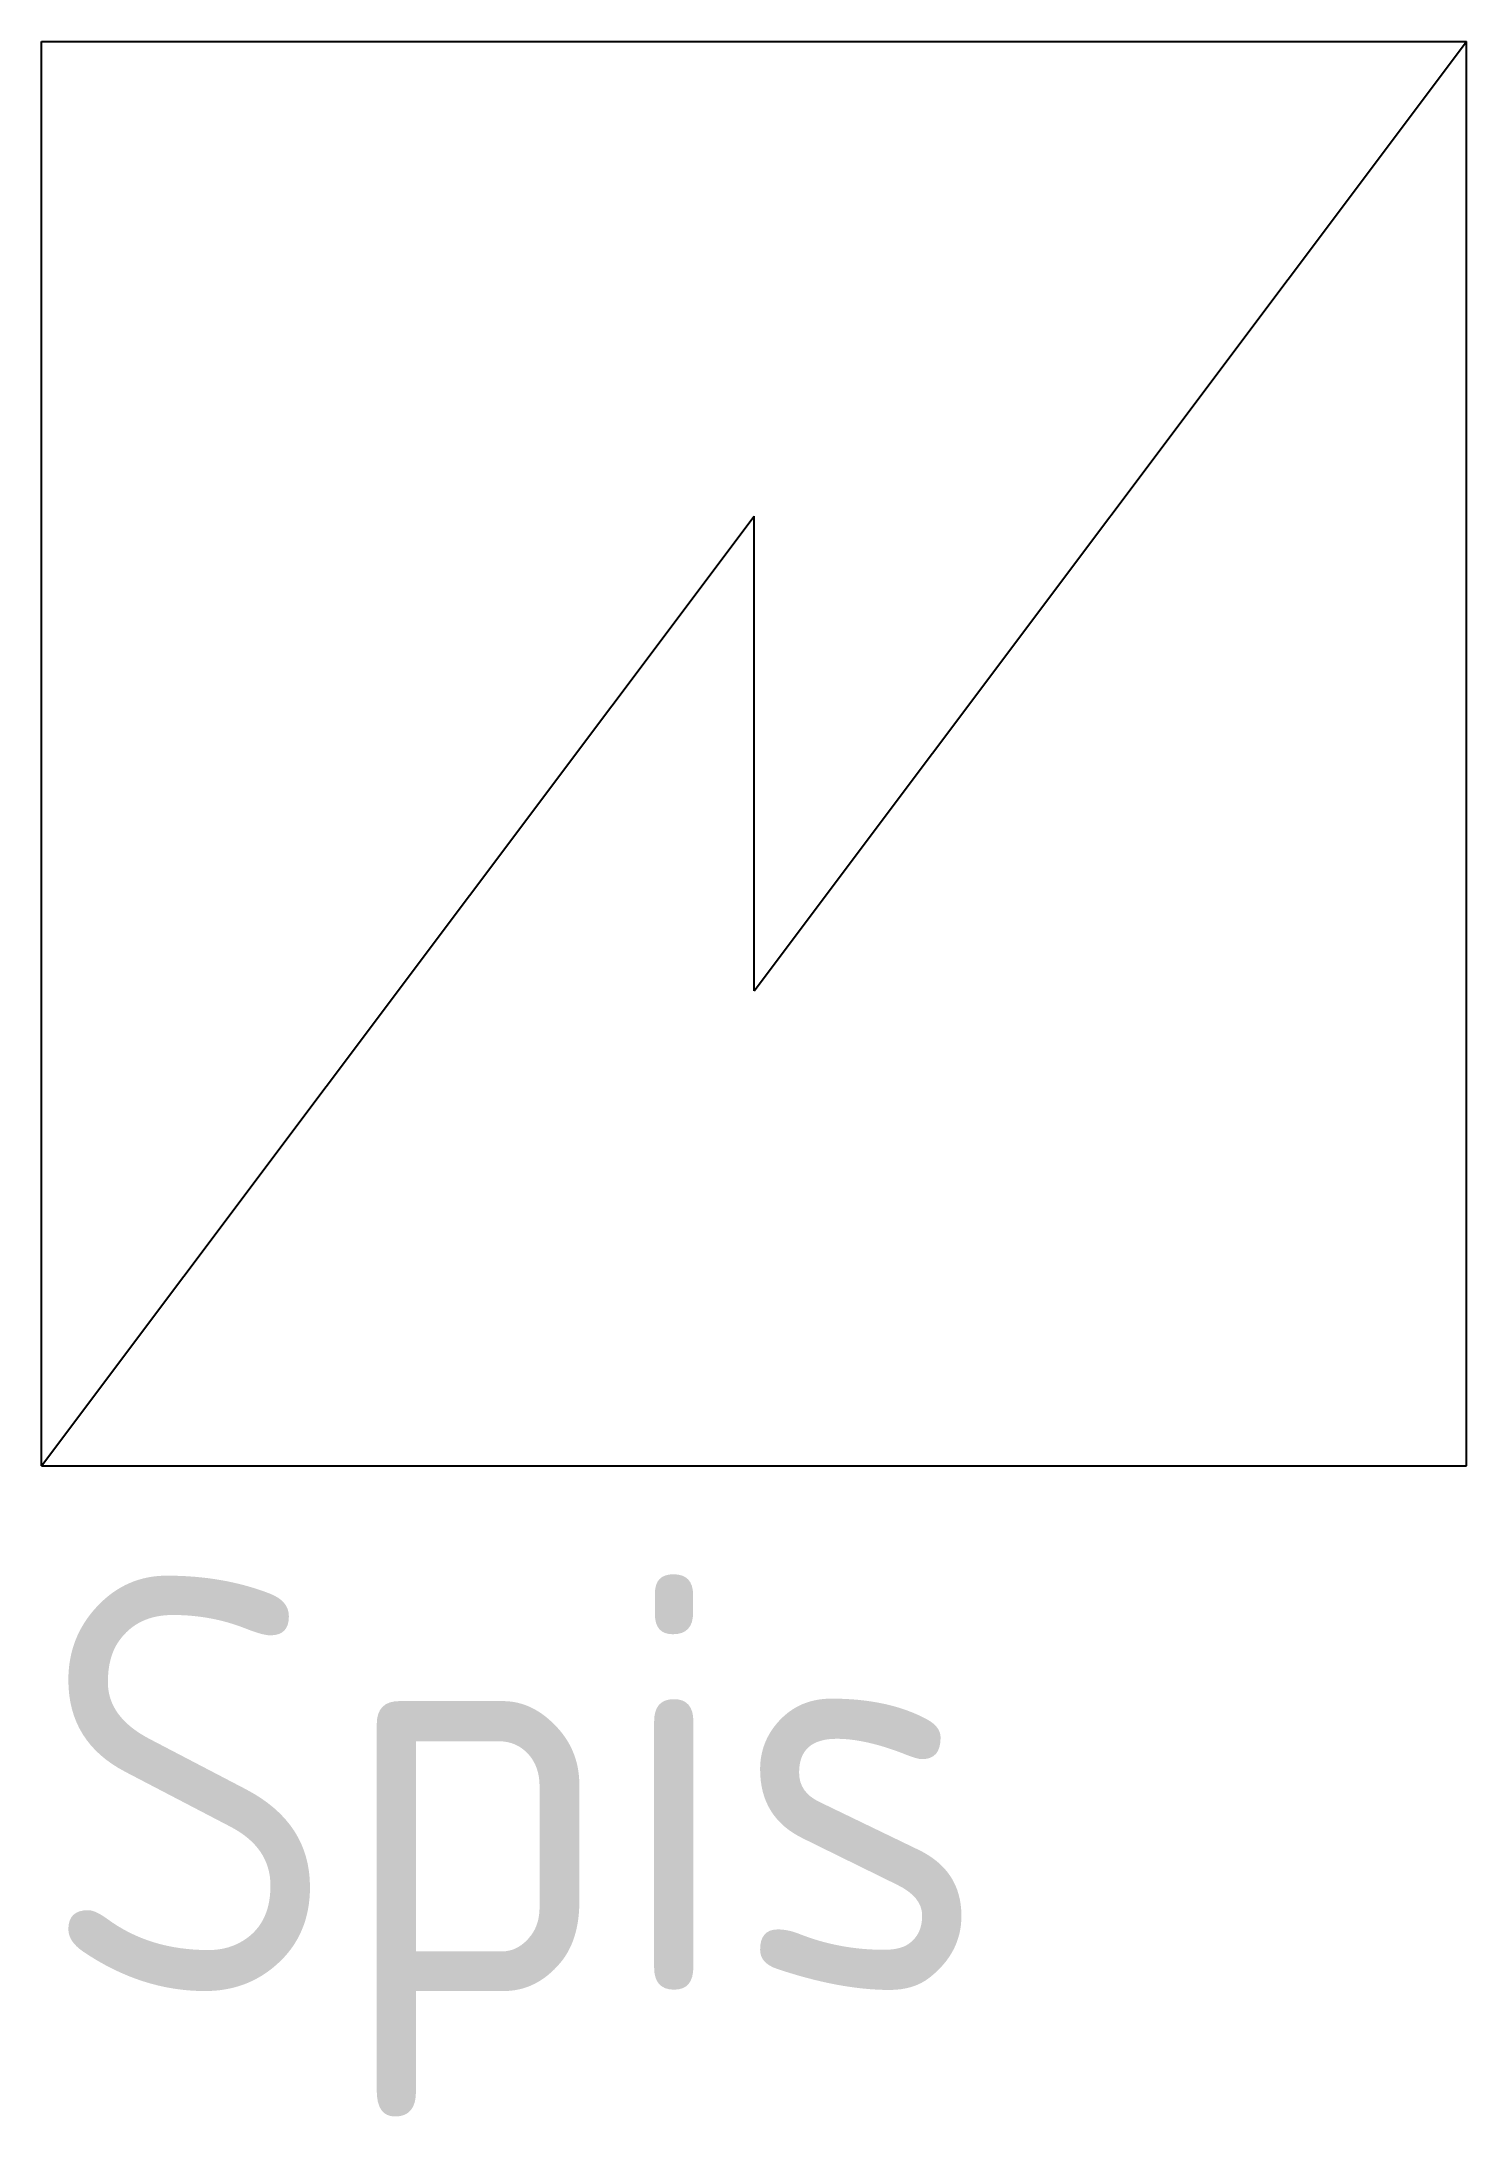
# Model space of a CAD drawing. Header units: millimetres. Extents: x 0 to 600, y -9 to 865.
import ezdxf

# ---------------------------------------------------------------- set-up
doc = ezdxf.new("R2010")
doc.units = ezdxf.units.MM
doc.header["$LTSCALE"] = 50
doc.styles.add('ISO', font='isocp.shx')

# ---------------------------------------------------------------- blocks, each defined once
blk = doc.blocks.new('*U7')
at = {"linetype": 'Continuous', "lineweight": 25}
for p, q in [((-44322.29, 15760.25), (-44322.29, 16360.25)), ((-44322.29, 16360.25), (-43722.3, 16360.25)), ((-44022.29, 15960.25), (-43722.3, 16360.25)), ((-43722.3, 15760.25), (-43722.3, 16360.25)), ((-44322.29, 15760.25), (-44022.29, 16160.25)), ((-44022.29, 15960.25), (-44022.29, 16160.25)), ((-44322.29, 15760.25), (-43722.3, 15760.25))]:
    blk.add_line(p, q, dxfattribs=at)

msp = doc.modelspace()

# ---------------------------------------------------------------- block references
at = {"ltscale": 0.5}
msp.add_blockref('*U7', (44322.29, -15495.2), dxfattribs=at)

# ---------------------------------------------------------------- texts
at = {"insert": (0.06, 218.75), "char_height": 175, "width": 2096.8887, "attachment_point": 1, "style": 'ISO'}
msp.add_mtext('Spis', dxfattribs=at)

doc.saveas('drawing.dxf')
